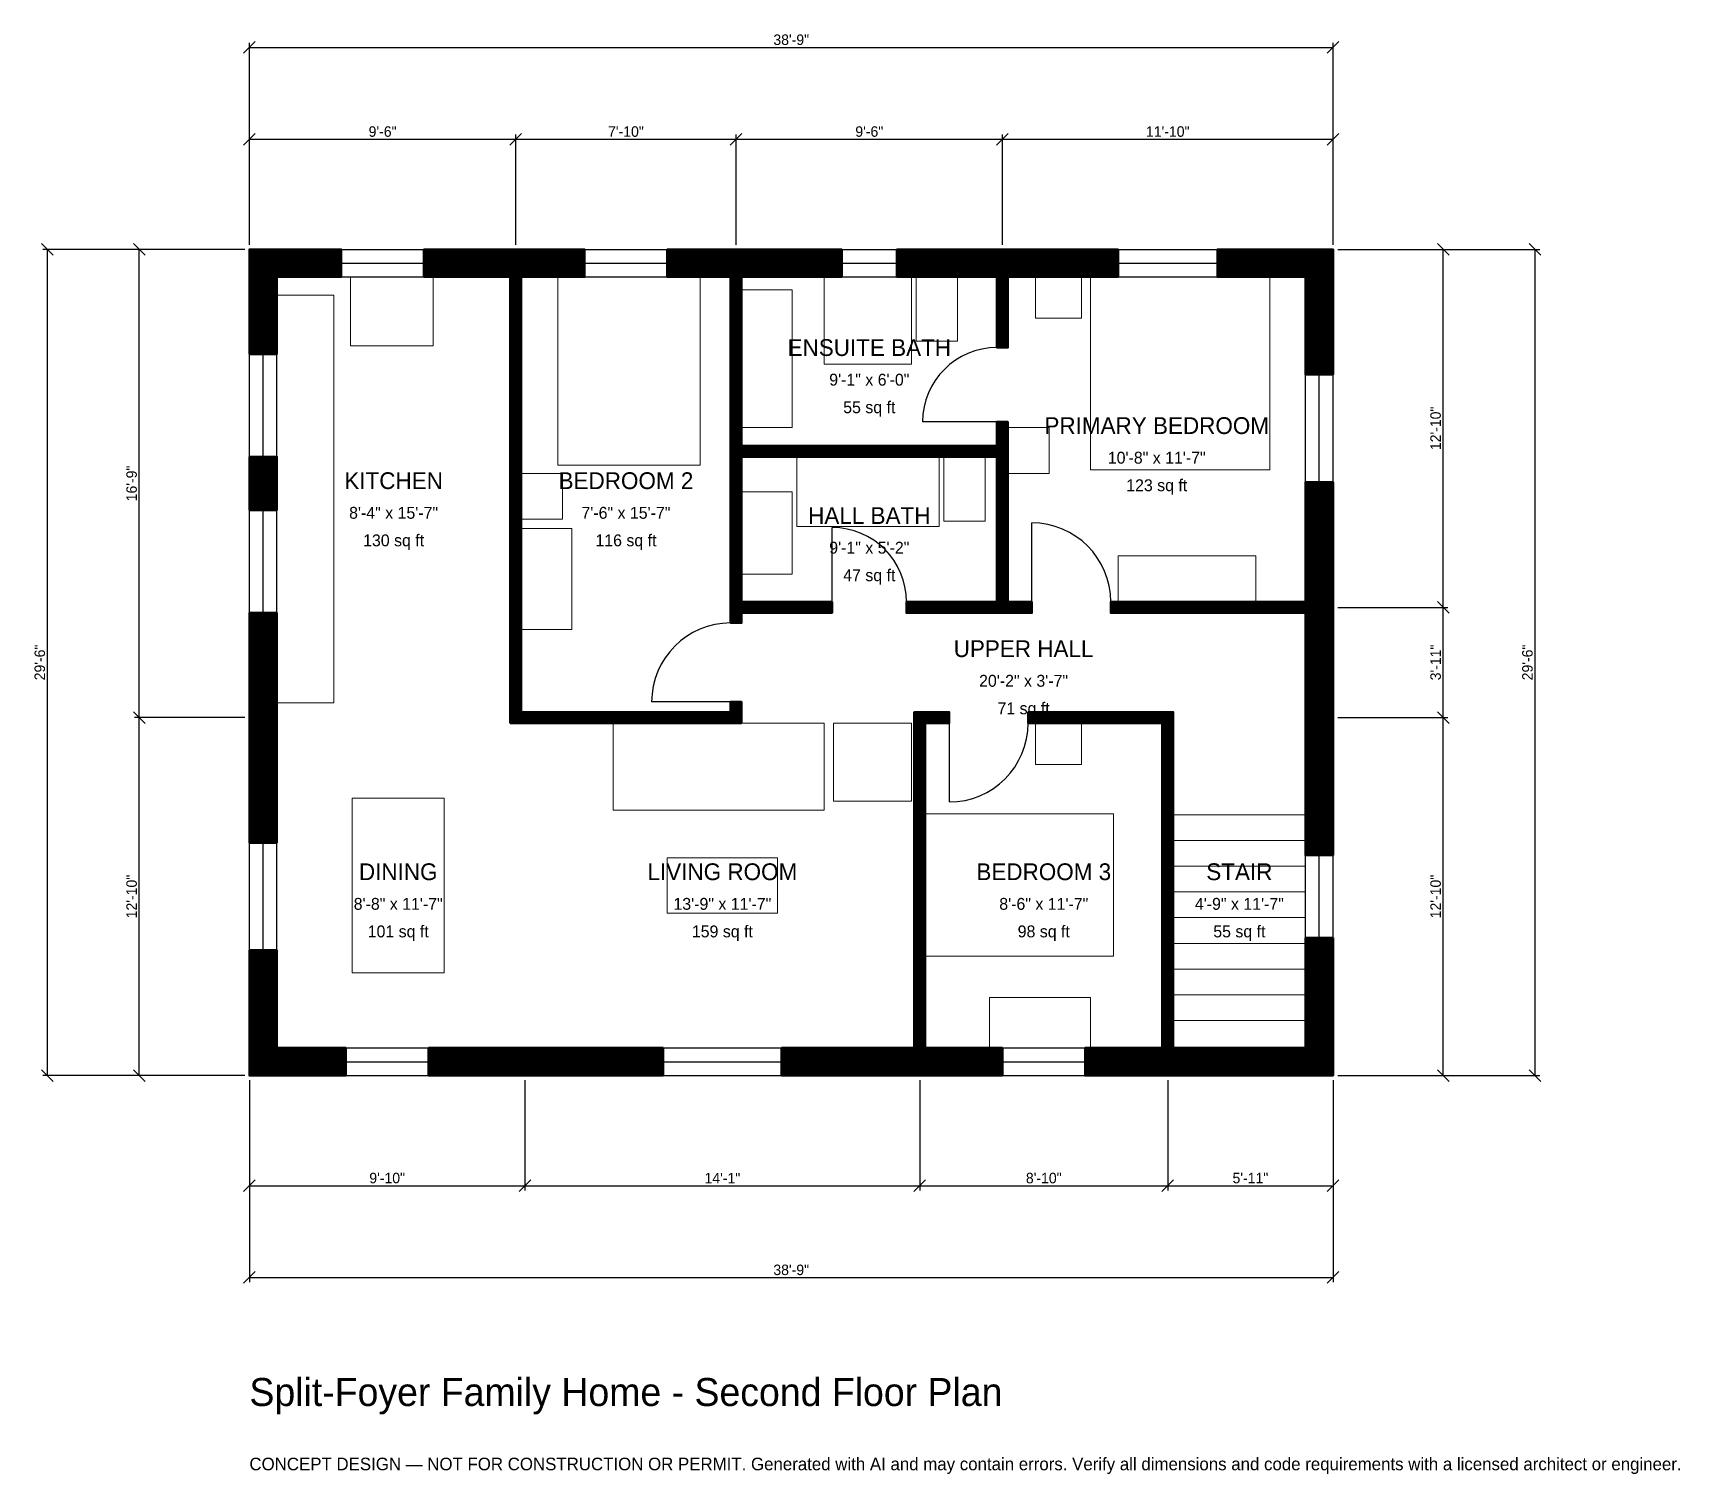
# Model space of a CAD drawing. Header units: inches. Extents: x -93 to 613, y -171 to 447.
import ezdxf
from ezdxf.enums import TextEntityAlignment as Align

# ---------------------------------------------------------------- set-up
doc = ezdxf.new("R2010")
doc.units = ezdxf.units.IN
doc.header["$MEASUREMENT"] = 0
for name, color, linetype, lineweight in [('A-ANNO-DIMS', 1, 'Continuous', 13), ('A-ANNO-TEXT', 7, 'Continuous', 18), ('A-AREA-IDEN', 7, 'Continuous', 18), ('A-DOOR', 2, 'Continuous', 25), ('A-FLOR-FIXT', 9, 'Continuous', 13), ('A-FLOR-STRS', 3, 'Continuous', 18), ('A-FURN', 9, 'Continuous', 13), ('A-GLAZ', 4, 'Continuous', 25), ('A-WALL', 7, 'Continuous', 50), ('A-WALL-PATT', 8, 'Continuous', 13)]:
    doc.layers.add(name, color=color, linetype=linetype, lineweight=lineweight)
doc.dimstyles.new('PLAN', dxfattribs={"dimtxt": 4.5, "dimasz": 3, "dimexe": 2, "dimexo": 2, "dimgap": 1, "dimtad": 1, "dimdec": 0, "dimlunit": 4, "dimtsz": 2.5, "dimcen": 2.5, "dimclrd": 1, "dimclre": 1, "dimazin": 3, "dimtfac": 1, "dimtmove": 0, "dimatfit": 3})

msp = doc.modelspace()

# ---------------------------------------------------------------- hatches: boundary and pattern name
at = {"layer": 'A-WALL-PATT'}
h = msp.add_hatch(dxfattribs=at)
h.set_pattern_fill('ANSI31', color=8, scale=0.8)
h.paths.add_polyline_path([(285.0394, 0), (285.0394, 0), (281.4961, 0), (228.1496, 0), (228.1496, 11.811), (281.4961, 11.811), (285.0394, 11.811), (285.0394, 151.1811), (285.0394, 155.9055), (289.7638, 155.9055), (300, 155.9055), (300, 151.1811), (289.7638, 151.1811), (289.7638, 11.811), (293.3071, 11.811), (322.8346, 11.811), (322.8346, 0), (293.3071, 0), (289.7638, 0), (289.7638, 0), (285.0394, 0)])
h.paths.add_polyline_path([(124.0157, 0), (112.2047, 0), (76.7717, 0), (76.7717, 11.811), (112.2047, 11.811), (124.0157, 11.811), (177.3622, 11.811), (177.3622, 0), (124.0157, 0)])
h.paths.add_polyline_path([(11.811, 0), (11.811, 0), (0, 0), (0, 0), (0, 0), (0, 11.811), (0, 11.811), (0, 53.7402), (11.811, 53.7402), (11.811, 11.811), (41.3386, 11.811), (41.3386, 0), (11.811, 0)])
h.paths.add_polyline_path([(0, 147.6378), (0, 159.4488), (0, 198.4252), (11.811, 198.4252), (11.811, 159.4488), (11.811, 147.6378), (11.811, 99.8031), (0, 99.8031), (0, 147.6378)])
h.paths.add_polyline_path([(0, 265.3543), (11.811, 265.3543), (11.811, 242.5197), (0, 242.5197), (0, 265.3543)])
h.paths.add_polyline_path([(0, 342.5197), (0, 342.5197), (0, 354.3307), (0, 354.3307), (0, 354.3307), (11.811, 354.3307), (11.811, 354.3307), (39.3701, 354.3307), (39.3701, 342.5197), (11.811, 342.5197), (11.811, 309.4488), (0, 309.4488), (0, 342.5197)])
h.paths.add_polyline_path([(108.2677, 354.3307), (111.811, 354.3307), (111.811, 354.3307), (116.5354, 354.3307), (116.5354, 354.3307), (120.0787, 354.3307), (143.7008, 354.3307), (143.7008, 342.5197), (120.0787, 342.5197), (116.5354, 342.5197), (116.5354, 155.9055), (120.4724, 155.9055), (206.2992, 155.9055), (206.2992, 160.2362), (211.0236, 160.2362), (211.0236, 155.9055), (211.0236, 151.1811), (206.2992, 151.1811), (120.4724, 151.1811), (116.5354, 151.1811), (115.748, 151.1811), (111.811, 151.1811), (111.811, 155.9055), (111.811, 342.5197), (108.2677, 342.5197), (74.8031, 342.5197), (74.8031, 354.3307), (108.2677, 354.3307)])
h.paths.add_polyline_path([(202.7559, 354.3307), (206.2992, 354.3307), (206.2992, 354.3307), (211.0236, 354.3307), (211.0236, 354.3307), (214.5669, 354.3307), (253.937, 354.3307), (253.937, 342.5197), (214.5669, 342.5197), (211.0236, 342.5197), (211.0236, 270.0787), (320.4724, 270.0787), (320.4724, 280.315), (325.1969, 280.315), (325.1969, 270.0787), (325.1969, 265.3543), (325.1969, 203.1496), (335.4331, 203.1496), (335.4331, 198.4252), (325.1969, 198.4252), (320.4724, 198.4252), (281.6929, 198.4252), (281.6929, 203.1496), (320.4724, 203.1496), (320.4724, 265.3543), (211.0236, 265.3543), (211.0236, 203.1496), (249.8031, 203.1496), (249.8031, 198.4252), (211.0236, 198.4252), (211.0236, 194.0945), (206.2992, 194.0945), (206.2992, 198.4252), (206.2992, 203.1496), (206.2992, 265.3543), (206.2992, 270.0787), (206.2992, 342.5197), (202.7559, 342.5197), (179.1339, 342.5197), (179.1339, 354.3307), (202.7559, 354.3307)])
h.paths.add_polyline_path([(316.9291, 354.3307), (320.4724, 354.3307), (320.4724, 354.3307), (325.1969, 354.3307), (325.1969, 354.3307), (328.7402, 354.3307), (372.4409, 354.3307), (372.4409, 342.5197), (328.7402, 342.5197), (325.1969, 342.5197), (325.1969, 312.2047), (320.4724, 312.2047), (320.4724, 342.5197), (316.9291, 342.5197), (277.5591, 342.5197), (277.5591, 354.3307), (316.9291, 354.3307)])
h.paths.add_polyline_path([(452.7559, 354.3307), (452.7559, 354.3307), (464.5669, 354.3307), (464.5669, 354.3307), (464.567, 354.3307), (464.567, 342.5197), (464.5669, 342.5197), (464.5669, 300.5906), (452.7559, 300.5906), (452.7559, 342.5197), (414.9606, 342.5197), (414.9606, 354.3307), (452.7559, 354.3307)])
h.paths.add_polyline_path([(464.5669, 206.6929), (464.5669, 206.6929), (464.5669, 203.1496), (464.567, 203.1496), (464.567, 198.4252), (464.5669, 198.4252), (464.5669, 159.4488), (464.5669, 147.6378), (464.5669, 94.4882), (452.7559, 94.4882), (452.7559, 147.6378), (452.7559, 159.4488), (452.7559, 194.8819), (452.7559, 194.8819), (452.7559, 198.4252), (369.2913, 198.4252), (369.2913, 203.1496), (452.7559, 203.1496), (452.7559, 254.5276), (464.5669, 254.5276), (464.5669, 206.6929)])
h.paths.add_polyline_path([(464.5669, 11.811), (464.567, 11.811), (464.567, 0), (464.5669, 0), (464.5669, 0), (452.7559, 0), (452.7559, 0), (399.6063, 0), (396.063, 0), (396.063, 0), (391.3386, 0), (391.3386, 0), (387.7953, 0), (358.2677, 0), (358.2677, 11.811), (387.7953, 11.811), (391.3386, 11.811), (391.3386, 151.1811), (333.8583, 151.1811), (333.8583, 155.9055), (391.3386, 155.9055), (396.063, 155.9055), (396.063, 151.1811), (396.063, 11.811), (399.6063, 11.811), (452.7559, 11.811), (452.7559, 59.0551), (464.5669, 59.0551), (464.5669, 11.811)])

# ---------------------------------------------------------------- linework, layer by layer
at = {"layer": 'A-DOOR'}
for p, q in [((320.4724, 280.315), (288.5827, 280.315)), ((249.8031, 203.1496), (249.8031, 235.0394)), ((335.4331, 203.1496), (335.4331, 237.0079)), ((206.2992, 160.2362), (172.4409, 160.2362)), ((300, 151.1811), (300, 117.3228))]:
    msp.add_line(p, q, dxfattribs=at)
for centre, radius, start, end in [((320.4724, 280.315), 31.8898, 90, 180), ((249.8031, 203.1496), 31.8898, 0, 90), ((335.4331, 203.1496), 33.8583, 0, 90), ((206.2992, 160.2362), 33.8583, 90, 180), ((300, 151.1811), 33.8583, 270, 360)]:
    msp.add_arc(centre, radius, start, end, dxfattribs=at)
at = {"layer": 'A-FLOR-FIXT'}
for points in [[(246.4567, 305.1181), (283.8583, 305.1181), (283.8583, 342.5197), (246.4567, 342.5197)], [(285.8268, 314.9606), (303.5433, 314.9606), (303.5433, 342.5197), (285.8268, 342.5197)], [(11.811, 159.8425), (36.2205, 159.8425), (36.2205, 334.6457), (11.811, 334.6457)], [(211.0236, 277.9528), (232.6772, 277.9528), (232.6772, 337.0079), (211.0236, 337.0079)], [(234.6457, 235.4331), (295.6693, 235.4331), (295.6693, 265.3543), (234.6457, 265.3543)], [(297.6378, 237.7953), (315.3543, 237.7953), (315.3543, 265.3543), (297.6378, 265.3543)], [(211.0236, 214.9606), (232.6772, 214.9606), (232.6772, 250.3937), (211.0236, 250.3937)]]:
    msp.add_lwpolyline(points, close=True, dxfattribs=at)
at = {"layer": 'A-FLOR-STRS'}
for p, q in [((396.063, 111.811), (452.7559, 111.811)), ((396.063, 100.7874), (452.7559, 100.7874)), ((396.063, 89.7638), (452.7559, 89.7638)), ((396.063, 78.7402), (452.7559, 78.7402)), ((396.063, 67.7165), (452.7559, 67.7165)), ((396.063, 56.6929), (452.7559, 56.6929)), ((396.063, 45.6693), (452.7559, 45.6693)), ((396.063, 34.6457), (452.7559, 34.6457)), ((396.063, 23.622), (452.7559, 23.622))]:
    msp.add_line(p, q, dxfattribs=at)
at = {"layer": 'A-FURN'}
for points in [[(43.3071, 312.9921), (78.7402, 312.9921), (78.7402, 342.5197), (43.3071, 342.5197)], [(132.2835, 261.811), (193.3071, 261.811), (193.3071, 342.5197), (132.2835, 342.5197)], [(337.0079, 324.8031), (356.6929, 324.8031), (356.6929, 342.5197), (337.0079, 342.5197)], [(360.6299, 259.8425), (437.4016, 259.8425), (437.4016, 342.5197), (360.6299, 342.5197)], [(325.1969, 258.2677), (342.9134, 258.2677), (342.9134, 277.9528), (325.1969, 277.9528)], [(116.5354, 238.5827), (134.252, 238.5827), (134.252, 258.2677), (116.5354, 258.2677)], [(116.5354, 191.3386), (138.189, 191.3386), (138.189, 234.6457), (116.5354, 234.6457)], [(372.4409, 203.1496), (431.4961, 203.1496), (431.4961, 222.8346), (372.4409, 222.8346)], [(155.9055, 113.7795), (246.4567, 113.7795), (246.4567, 151.1811), (155.9055, 151.1811)], [(250.3937, 117.7165), (283.8583, 117.7165), (283.8583, 151.1811), (250.3937, 151.1811)], [(337.0079, 133.4646), (356.6929, 133.4646), (356.6929, 151.1811), (337.0079, 151.1811)], [(44.0945, 44.0945), (83.4646, 44.0945), (83.4646, 118.8976), (44.0945, 118.8976)], [(289.7638, 51.1811), (370.4724, 51.1811), (370.4724, 112.2047), (289.7638, 112.2047)], [(179.1339, 69.685), (226.378, 69.685), (226.378, 93.3071), (179.1339, 93.3071)], [(317.3228, 11.811), (360.6299, 11.811), (360.6299, 33.4646), (317.3228, 33.4646)]]:
    msp.add_lwpolyline(points, close=True, dxfattribs=at)
at = {"layer": 'A-GLAZ'}
for p, q in [((39.3701, 354.3307), (74.8031, 354.3307)), ((143.7008, 354.3307), (179.1339, 354.3307)), ((253.937, 354.3307), (277.5591, 354.3307)), ((372.4409, 354.3307), (414.9606, 354.3307)), ((39.3701, 348.4252), (74.8031, 348.4252)), ((143.7008, 348.4252), (179.1339, 348.4252)), ((253.937, 348.4252), (277.5591, 348.4252)), ((372.4409, 348.4252), (414.9606, 348.4252)), ((39.3701, 342.5197), (74.8031, 342.5197)), ((143.7008, 342.5197), (179.1339, 342.5197)), ((253.937, 342.5197), (277.5591, 342.5197)), ((372.4409, 342.5197), (414.9606, 342.5197)), ((0, 265.3543), (0, 309.4488)), ((5.9055, 265.3543), (5.9055, 309.4488)), ((11.811, 265.3543), (11.811, 309.4488)), ((452.7559, 254.5276), (452.7559, 300.5906)), ((458.6614, 254.5276), (458.6614, 300.5906)), ((464.5669, 254.5276), (464.5669, 300.5906)), ((0, 198.4252), (0, 242.5197)), ((5.9055, 198.4252), (5.9055, 242.5197)), ((11.811, 198.4252), (11.811, 242.5197)), ((0, 53.7402), (0, 99.8031)), ((5.9055, 53.7402), (5.9055, 99.8031)), ((11.811, 53.7402), (11.811, 99.8031)), ((452.7559, 59.0551), (452.7559, 94.4882)), ((458.6614, 59.0551), (458.6614, 94.4882)), ((464.5669, 59.0551), (464.5669, 94.4882)), ((41.3386, 11.811), (76.7717, 11.811)), ((177.3622, 11.811), (228.1496, 11.811)), ((322.8346, 11.811), (358.2677, 11.811)), ((41.3386, 5.9055), (76.7717, 5.9055)), ((41.3386, 0), (76.7717, 0)), ((177.3622, 5.9055), (228.1496, 5.9055)), ((177.3622, 0), (228.1496, 0)), ((322.8346, 5.9055), (358.2677, 5.9055)), ((322.8346, 0), (358.2677, 0))]:
    msp.add_line(p, q, dxfattribs=at)
at = {"layer": 'A-WALL'}
for points in [[(0, 342.5197), (0, 342.5197), (0, 354.3307), (0, 354.3307), (0, 354.3307), (11.811, 354.3307), (11.811, 354.3307), (39.3701, 354.3307), (39.3701, 342.5197), (11.811, 342.5197), (11.811, 309.4488), (0, 309.4488), (0, 342.5197)], [(108.2677, 354.3307), (111.811, 354.3307), (111.811, 354.3307), (116.5354, 354.3307), (116.5354, 354.3307), (120.0787, 354.3307), (143.7008, 354.3307), (143.7008, 342.5197), (120.0787, 342.5197), (116.5354, 342.5197), (116.5354, 155.9055), (120.4724, 155.9055), (206.2992, 155.9055), (206.2992, 160.2362), (211.0236, 160.2362), (211.0236, 155.9055), (211.0236, 151.1811), (206.2992, 151.1811), (120.4724, 151.1811), (116.5354, 151.1811), (115.748, 151.1811), (111.811, 151.1811), (111.811, 155.9055), (111.811, 342.5197), (108.2677, 342.5197), (74.8031, 342.5197), (74.8031, 354.3307), (108.2677, 354.3307)], [(202.7559, 354.3307), (206.2992, 354.3307), (206.2992, 354.3307), (211.0236, 354.3307), (211.0236, 354.3307), (214.5669, 354.3307), (253.937, 354.3307), (253.937, 342.5197), (214.5669, 342.5197), (211.0236, 342.5197), (211.0236, 270.0787), (320.4724, 270.0787), (320.4724, 280.315), (325.1969, 280.315), (325.1969, 270.0787), (325.1969, 265.3543), (325.1969, 203.1496), (335.4331, 203.1496), (335.4331, 198.4252), (325.1969, 198.4252), (320.4724, 198.4252), (281.6929, 198.4252), (281.6929, 203.1496), (320.4724, 203.1496), (320.4724, 265.3543), (211.0236, 265.3543), (211.0236, 203.1496), (249.8031, 203.1496), (249.8031, 198.4252), (211.0236, 198.4252), (211.0236, 194.0945), (206.2992, 194.0945), (206.2992, 198.4252), (206.2992, 203.1496), (206.2992, 265.3543), (206.2992, 270.0787), (206.2992, 342.5197), (202.7559, 342.5197), (179.1339, 342.5197), (179.1339, 354.3307), (202.7559, 354.3307)], [(316.9291, 354.3307), (320.4724, 354.3307), (320.4724, 354.3307), (325.1969, 354.3307), (325.1969, 354.3307), (328.7402, 354.3307), (372.4409, 354.3307), (372.4409, 342.5197), (328.7402, 342.5197), (325.1969, 342.5197), (325.1969, 312.2047), (320.4724, 312.2047), (320.4724, 342.5197), (316.9291, 342.5197), (277.5591, 342.5197), (277.5591, 354.3307), (316.9291, 354.3307)], [(452.7559, 354.3307), (452.7559, 354.3307), (464.5669, 354.3307), (464.5669, 354.3307), (464.567, 354.3307), (464.567, 342.5197), (464.5669, 342.5197), (464.5669, 300.5906), (452.7559, 300.5906), (452.7559, 342.5197), (414.9606, 342.5197), (414.9606, 354.3307), (452.7559, 354.3307)], [(0, 265.3543), (11.811, 265.3543), (11.811, 242.5197), (0, 242.5197), (0, 265.3543)], [(464.5669, 206.6929), (464.5669, 206.6929), (464.5669, 203.1496), (464.567, 203.1496), (464.567, 198.4252), (464.5669, 198.4252), (464.5669, 159.4488), (464.5669, 147.6378), (464.5669, 94.4882), (452.7559, 94.4882), (452.7559, 147.6378), (452.7559, 159.4488), (452.7559, 194.8819), (452.7559, 194.8819), (452.7559, 198.4252), (369.2913, 198.4252), (369.2913, 203.1496), (452.7559, 203.1496), (452.7559, 254.5276), (464.5669, 254.5276), (464.5669, 206.6929)], [(0, 147.6378), (0, 159.4488), (0, 198.4252), (11.811, 198.4252), (11.811, 159.4488), (11.811, 147.6378), (11.811, 99.8031), (0, 99.8031), (0, 147.6378)], [(285.0394, 0), (285.0394, 0), (281.4961, 0), (228.1496, 0), (228.1496, 11.811), (281.4961, 11.811), (285.0394, 11.811), (285.0394, 151.1811), (285.0394, 155.9055), (289.7638, 155.9055), (300, 155.9055), (300, 151.1811), (289.7638, 151.1811), (289.7638, 11.811), (293.3071, 11.811), (322.8346, 11.811), (322.8346, 0), (293.3071, 0), (289.7638, 0), (289.7638, 0), (285.0394, 0)], [(464.5669, 11.811), (464.567, 11.811), (464.567, 0), (464.5669, 0), (464.5669, 0), (452.7559, 0), (452.7559, 0), (399.6063, 0), (396.063, 0), (396.063, 0), (391.3386, 0), (391.3386, 0), (387.7953, 0), (358.2677, 0), (358.2677, 11.811), (387.7953, 11.811), (391.3386, 11.811), (391.3386, 151.1811), (333.8583, 151.1811), (333.8583, 155.9055), (391.3386, 155.9055), (396.063, 155.9055), (396.063, 151.1811), (396.063, 11.811), (399.6063, 11.811), (452.7559, 11.811), (452.7559, 59.0551), (464.5669, 59.0551), (464.5669, 11.811)], [(11.811, 0), (11.811, 0), (0, 0), (0, 0), (0, 0), (0, 11.811), (0, 11.811), (0, 53.7402), (11.811, 53.7402), (11.811, 11.811), (41.3386, 11.811), (41.3386, 0), (11.811, 0)], [(124.0157, 0), (112.2047, 0), (76.7717, 0), (76.7717, 11.811), (112.2047, 11.811), (124.0157, 11.811), (177.3622, 11.811), (177.3622, 0), (124.0157, 0)]]:
    msp.add_lwpolyline(points, close=True, dxfattribs=at)

# ---------------------------------------------------------------- texts
at = {"layer": 'A-ANNO-TEXT'}
for s, height, p in [('Split-Foyer Family Home - Second Floor Plan', 12, (0, -141.7323)), ('CONCEPT DESIGN — NOT FOR CONSTRUCTION OR PERMIT. Generated with AI and may contain errors. Verify all dimensions and code requirements with a licensed architect or engineer.', 5.4, (0, -169.2913))]:
    msp.add_text(s, height=height, dxfattribs=at).set_placement(p)
at = {"layer": 'A-AREA-IDEN'}
for s, height, p in [('ENSUITE BATH', 7.2, (265.748, 312.2047)), ('9\'-1" x 6\'-0"', 5.1, (265.748, 298.4252)), ('55 sq ft', 5.1, (265.748, 286.6142)), ('PRIMARY BEDROOM', 7.2, (388.9764, 278.7402)), ('10\'-8" x 11\'-7"', 5.1, (388.9764, 264.9606)), ('KITCHEN', 7.2, (61.811, 255.1181)), ('BEDROOM 2', 7.2, (161.4173, 255.1181)), ('123 sq ft', 5.1, (388.9764, 253.1496)), ('8\'-4" x 15\'-7"', 5.1, (61.811, 241.3386)), ('7\'-6" x 15\'-7"', 5.1, (161.4173, 241.3386)), ('HALL BATH', 7.2, (265.748, 240.1575)), ('130 sq ft', 5.1, (61.811, 229.5276)), ('116 sq ft', 5.1, (161.4173, 229.5276)), ('9\'-1" x 5\'-2"', 5.1, (265.748, 226.378)), ('47 sq ft', 5.1, (265.748, 214.5669)), ('UPPER HALL', 7.2, (331.8898, 183.0709)), ('20\'-2" x 3\'-7"', 5.1, (331.8898, 169.2913)), ('71 sq ft', 5.1, (331.8898, 157.4803)), ('DINING', 7.2, (63.7795, 87.4016)), ('LIVING ROOM', 7.2, (202.7559, 87.4016)), ('BEDROOM 3', 7.2, (340.5512, 87.4016)), ('STAIR', 7.2, (424.4094, 87.4016)), ('8\'-8" x 11\'-7"', 5.1, (63.7795, 73.622)), ('13\'-9" x 11\'-7"', 5.1, (202.7559, 73.622)), ('8\'-6" x 11\'-7"', 5.1, (340.5512, 73.622)), ('4\'-9" x 11\'-7"', 5.1, (424.4094, 73.622)), ('101 sq ft', 5.1, (63.7795, 61.811)), ('159 sq ft', 5.1, (202.7559, 61.811)), ('98 sq ft', 5.1, (340.5512, 61.811)), ('55 sq ft', 5.1, (424.4094, 61.811))]:
    msp.add_text(s, height=height, dxfattribs=at).set_placement(p, align=Align.MIDDLE_CENTER)

# ---------------------------------------------------------------- dimensions: what is measured, and where the dimension line sits
at = {"layer": 'A-ANNO-DIMS'}
for base, p1, p2, text in [((0, 440.9449), (0, 354.3307), (464.5669, 354.3307), '38\'-9"'), ((0, 401.5748), (0, 354.3307), (114.1732, 354.3307), '9\'-6"'), ((114.1732, 401.5748), (114.1732, 354.3307), (208.6614, 354.3307), '7\'-10"'), ((208.6614, 401.5748), (208.6614, 354.3307), (322.8346, 354.3307), '9\'-6"'), ((322.8346, 401.5748), (322.8346, 354.3307), (464.5669, 354.3307), '11\'-10"'), ((0, -47.2441), (0, 0), (118.1102, 0), '9\'-10"'), ((0, -86.6142), (0, 0), (464.5669, 0), '38\'-9"'), ((118.1102, -47.2441), (118.1102, 0), (287.4016, 0), '14\'-1"'), ((287.4016, -47.2441), (287.4016, 0), (393.7008, 0), '8\'-10"'), ((393.7008, -47.2441), (393.7008, 0), (464.5669, 0), '5\'-11"')]:
    msp.add_linear_dim(base=base, p1=p1, p2=p2, text=text, dimstyle='PLAN', dxfattribs=at).render()
for base, p1, p2, text in [((-86.6142, 0), (0, 0), (0, 354.3307), '29\'-6"'), ((-47.2441, 153.5433), (0, 153.5433), (0, 354.3307), '16\'-9"'), ((511.811, 200.7874), (464.5669, 200.7874), (464.5669, 354.3307), '12\'-10"'), ((551.1811, 0), (464.5669, 0), (464.5669, 354.3307), '29\'-6"'), ((511.811, 153.5433), (464.5669, 153.5433), (464.5669, 200.7874), '3\'-11"'), ((-47.2441, 0), (0, 0), (0, 153.5433), '12\'-10"'), ((511.811, 0), (464.5669, 0), (464.5669, 153.5433), '12\'-10"')]:
    msp.add_linear_dim(base=base, p1=p1, p2=p2, angle=90, text=text, dimstyle='PLAN', dxfattribs=at).render()

doc.saveas('drawing.dxf')
